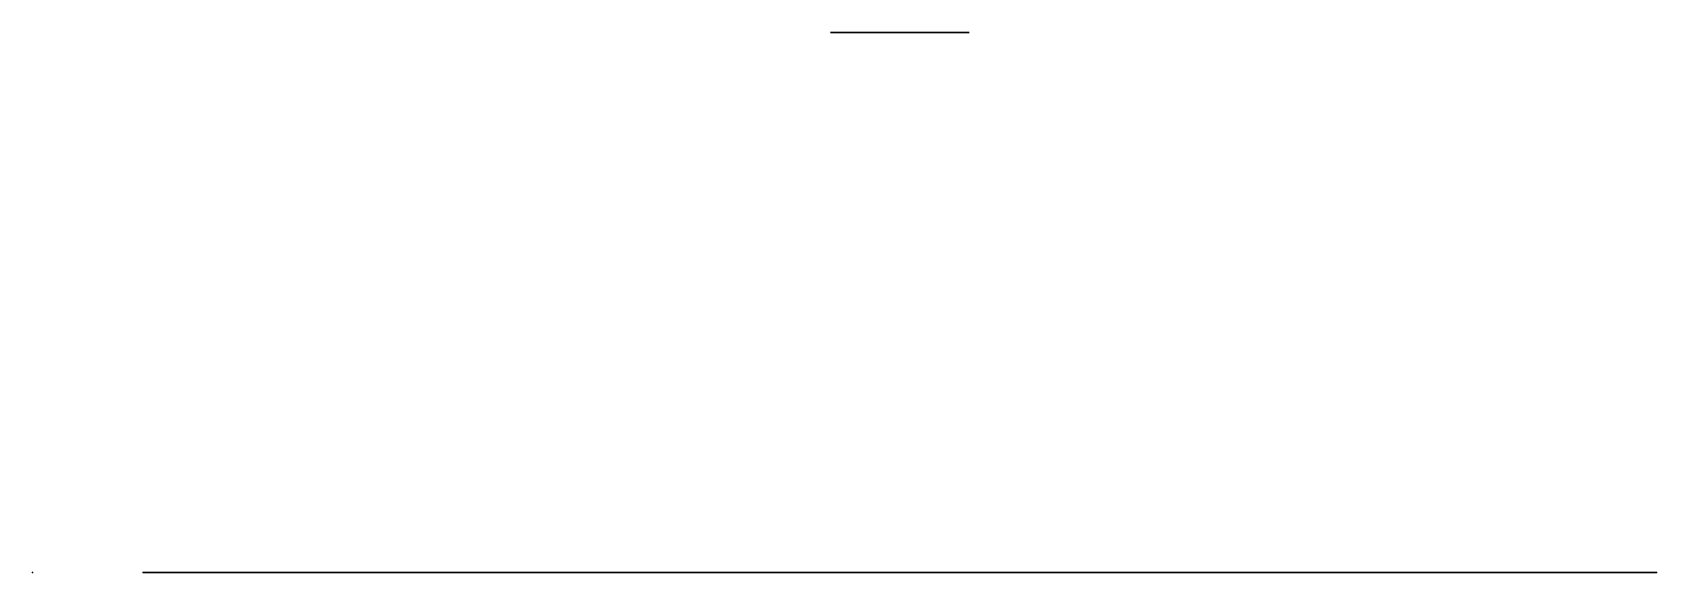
# Model space of a CAD drawing. Header units: centimetres. Extents: x 0 to 3.52, y 0 to 1.17.
import ezdxf

# ---------------------------------------------------------------- set-up
doc = ezdxf.new("R2010")
doc.units = ezdxf.units.CM
doc.header["$MEASUREMENT"] = 0
doc.layers.add('Battery_Case_AA v7_Sketch2', color=7, linetype='Continuous')

msp = doc.modelspace()

# ---------------------------------------------------------------- linework, layer by layer
at = {"layer": 'Battery_Case_AA v7_Sketch2'}
for p, q in [((0.24, 0, -3.06), (3.52, 0, -3.06)), ((0.24, 0, 1.64), (0.4, 0, 1.64)), ((0.24, 0, 2.56), (0.24, 0, 1.64)), ((0.24, 0, 3.06), (0.24, 0, -3.06)), ((0.4, 0, -1.64), (0.24, 0, -1.64)), ((0.24, 0, -2.56), (0.4, 0, -2.56)), ((0.24, 0, -1.64), (0.24, 0, -2.56)), ((3.52, 0, 3.06), (0.24, 0, 3.06)), ((0.4, 0, 2.56), (0.24, 0, 2.56)), ((0.655, 0, 2.9), (0.4, 0, 2.9)), ((0.4, 0, -2.9), (0.4, 0, 2.9)), ((0.4, 0, 1.64), (0.4, 0, 2.56)), ((0.4, 0, 2.9), (0.4, 0, 2.9)), ((0.4, 0, -2.56), (0.4, 0, -1.64)), ((0.4, 0, -2.9), (1.725, 0, -2.9)), ((0.4, 0, -2.74), (0.4, 0, -2.9)), ((0.725, 0, -2.74), (0.4, 0, -2.74)), ((0.4, 0, 2.74), (0.725, 0, 2.74)), ((0.525, 0, 2.82), (0.525, 0, 2.9)), ((0.525, 0, -2.82), (0.525, 0, -2.9)), ((0.525, 0, -2.82), (0.725, 0, -2.82)), ((0.725, 0, 2.82), (0.525, 0, 2.82)), ((0.655, 0, 2.9), (2.035, 0, 2.9)), ((0.725, 0, 2.74), (0.725, 0, 2.82)), ((0.725, 0, -2.82), (0.725, 0, -2.74)), ((0.925, 0, 2.82), (1.325, 0, 2.82)), ((0.925, 0, -2.82), (1.325, 0, -2.82)), ((0.925, 0, -2.9), (0.925, 0, -2.82)), ((0.925, 0, 2.9), (0.925, 0, 2.82)), ((1.325, 0, -2.82), (1.325, 0, -2.9)), ((1.325, 0, 2.82), (1.325, 0, 2.9)), ((2.235, 0, -2.74), (1.525, 0, -2.74)), ((1.525, 0, -2.74), (1.525, 0, -2.82)), ((1.525, 0, -2.82), (2.235, 0, -2.82)), ((1.525, 0, 2.82), (1.525, 0, 2.74)), ((1.525, 0, 2.74), (2.235, 0, 2.74)), ((1.725, 0, 2.82), (1.525, 0, 2.82)), ((1.58, 0, -3.5), (1.58, 0, -3.06)), ((1.58, 0, 3.5003), (1.58, 0, 3.06)), ((1.725, 0, -2.9), (1.725, 0, -2.82)), ((2.035, 0, -2.9), (1.725, 0, -2.9)), ((1.725, 0, 2.9), (1.725, 0, 2.82)), ((2.035, 0, 2.82), (1.725, 0, 2.82)), ((3.235, 0, 2.9), (2.035, 0, 2.9)), ((2.035, 0, -2.9), (2.035, 0, -2.82)), ((2.035, 0, 2.82), (2.035, 0, 2.9)), ((2.235, 0, 2.82), (2.035, 0, 2.82)), ((2.035, 0, -2.9), (3.36, 0, -2.9)), ((2.18, 0, -3.5), (2.18, 0, -3.06)), ((2.18, 0, 3.5), (2.18, 0, 3.06)), ((2.235, 0, -2.82), (2.235, 0, -2.74)), ((2.235, 0, 2.74), (2.235, 0, 2.82)), ((2.435, 0, 2.82), (2.435, 0, 2.9)), ((2.835, 0, 2.82), (2.435, 0, 2.82)), ((2.435, 0, -2.82), (2.435, 0, -2.9)), ((2.835, 0, -2.82), (2.435, 0, -2.82)), ((2.835, 0, -2.82), (2.835, 0, -2.9)), ((2.835, 0, 2.9), (2.835, 0, 2.82)), ((3.035, 0, 2.82), (3.035, 0, 2.74)), ((3.035, 0, -2.82), (3.035, 0, -2.74)), ((3.235, 0, -2.82), (3.035, 0, -2.82)), ((3.035, 0, -2.74), (3.36, 0, -2.74)), ((3.035, 0, 2.74), (3.36, 0, 2.74)), ((3.235, 0, 2.82), (3.035, 0, 2.82)), ((3.235, 0, 2.9), (3.36, 0, 2.9)), ((3.235, 0, -2.9), (3.235, 0, -2.82)), ((3.235, 0, 2.9), (3.235, 0, 2.82)), ((3.36, 0, 2.9), (3.36, 0, 2.77)), ((3.36, 0, -2.9), (3.36, 0, -2.4232)), ((3.36, 0, -2.4232), (3.36, 0, 2.77)), ((3.52, 0, -3.06), (3.52, 0, 3.06))]:
    msp.add_line(p, q, dxfattribs=at)
at = {"layer": 'Battery_Case_AA v7_Sketch2', "extrusion": (0, -1, 0)}
for centre in [(1.88, 3.5, -1.17), (1.88, -3.5, -1.17)]:
    msp.add_circle(centre, 0.15, dxfattribs=at)
at = {"layer": 'Battery_Case_AA v7_Sketch2', "extrusion": (0, 1, 0)}
for centre, radius in [((-1.88, 3.5), 0.3), ((-1.88, -3.5), 0.3), ((-1.88, -3.5), 0.15), ((-1.88, 3.5), 0.15)]:
    msp.add_circle(centre, radius, dxfattribs=at)
at = {"layer": 'Battery_Case_AA v7_Sketch2'}
for p in [(0, 0), (0.24, 0, -2.56), (0.24, 0, -3.06), (0.24, 0, 1.64), (0.4, 0, -1.64), (0.4, 0, 2.56), (1.125, 0, -2.9), (1.125, 0, 2.9), (1.58, 0, 3.06), (1.58, 0, -3.5), (1.58, 0, -3.06), (2.18, 0, 3.06), (2.18, 0, -3.06), (2.18, 0, 3.5), (2.18, 0, -3.5), (2.635, 0, -2.9), (2.635, 0, 2.9), (3.52, 0, 3.06)]:
    msp.add_point(p, dxfattribs=at)

doc.saveas('drawing.dxf')
